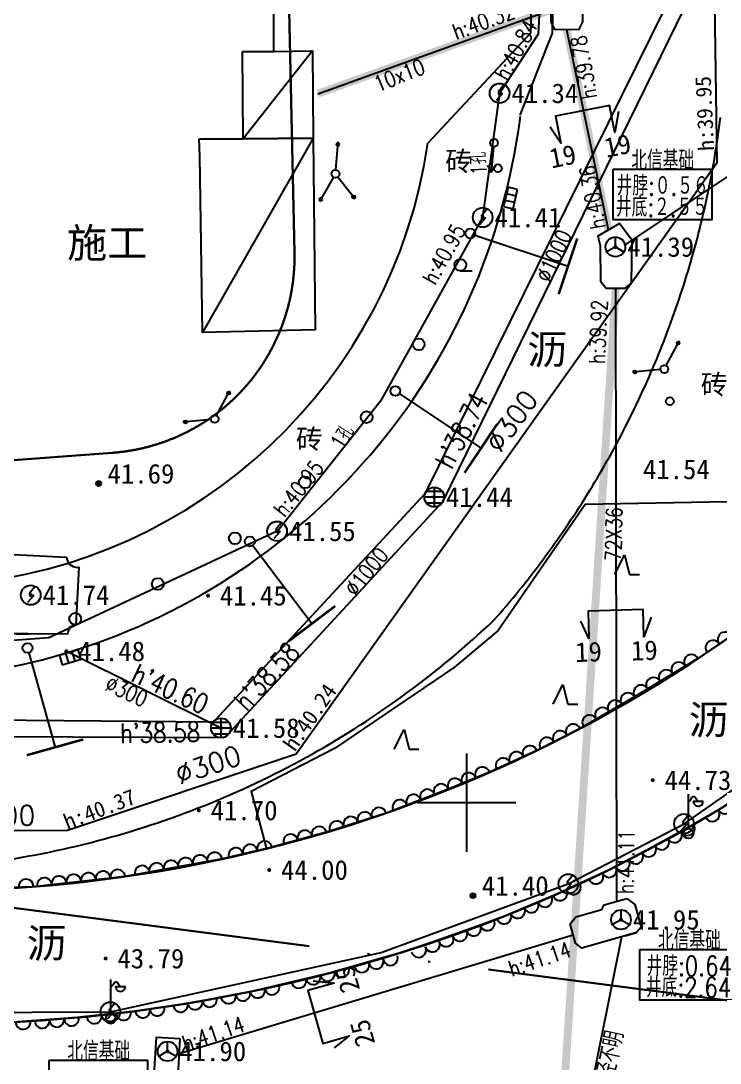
# Model space of a CAD drawing. Extents: x 501830 to 502977, y 299930 to 300245.
# Drawn here: x 502577.3 to 502612.9, y 300086.7 to 300139.8 of the extents above; entities that cross this region are included whole.
import ezdxf
from ezdxf.enums import TextEntityAlignment as Align
from ezdxf.lldxf.tags import DXFTag

# ---------------------------------------------------------------- set-up
doc = ezdxf.new("R2010")
doc.units = 0
doc.linetypes.add('2312', pattern=[0.3, 0.2, -0.1])
doc.linetypes.add('ACAD_ISO05W100', pattern=[33, 24, -3, 0, -3, 0, -3])
for name, color, linetype in [('BJ02', 7, 'Continuous'), ('BJ03', 7, 'Continuous'), ('BJ04', 7, 'Continuous'), ('BJ05', 7, 'Continuous'), ('BJ08', 7, 'Continuous'), ('BJ09', 7, 'Continuous'), ('TK', 7, 'Continuous'), ('新建北信', 13, 'Continuous'), ('燃气注记', 6, 'Continuous'), ('燃气管线', 6, 'Continuous'), ('燃气高程表', 6, 'Continuous'), ('电信井', 3, 'Continuous'), ('电信断面图及编号', 3, 'Continuous'), ('电信注记', 3, 'Continuous'), ('电信管线', 3, 'Continuous'), ('电信高程表', 3, 'Continuous'), ('电力井', 1, 'Continuous'), ('电力注记', 1, 'Continuous'), ('电力管线', 1, 'Continuous'), ('电力高程表', 1, 'Continuous'), ('雨水井', 34, 'Continuous'), ('雨水注记', 34, 'Continuous'), ('雨水管线', 34, 'Continuous'), ('雨水高程表', 34, 'Continuous'), ('雨蓖子', 34, 'Continuous')]:
    doc.layers.add(name, color=color, linetype=linetype)
doc.layers.add('道路红线', color=11, linetype='Continuous', lineweight=30)
doc.styles.add('HZ', font='simplex.shx', dxfattribs={"bigfont": 'hztxt'})
doc.styles.get("Standard").update_dxf_attribs({"font": 'SIMFANG.TTF'})
doc.styles.add('粗等线', font='SIMHEI.TTF')
doc.linetypes.add('248', pattern='A,0.3,-0.05,0.05,[130,bjxx.shx,S=0.05,R=0,X=0,Y=0],0.05,-0.05', length=0.5)
doc.linetypes.add('85003', pattern='A,1e-05,[136,bjxx.shx,S=0.075,R=0,X=-1e-05,Y=0],0.15', length=0.15001)
tags = doc.linetypes.add('DL', pattern='A,15,-4.925,[130,ltypeshp.shx,S=0.5,R=330,X=-0.15,Y=0.433],0,[130,ltypeshp.shx,S=0.4,R=90,X=0,Y=0],-0.15,[130,ltypeshp.shx,S=0.5,R=150,X=0,Y=-0.433],-4.925,15', length=40).pattern_tags.tags
tags[32:33] = [DXFTag(74, 4), DXFTag(75, 0), DXFTag(340, '0'), DXFTag(46, 1.0), DXFTag(50, 0.0), DXFTag(44, 0.0), DXFTag(45, 0.0)]
tags[30:31] = [DXFTag(74, 4), DXFTag(75, 0), DXFTag(340, '0'), DXFTag(46, 1.0), DXFTag(50, 0.0), DXFTag(44, 0.0), DXFTag(45, 0.0)]
tags[4:5] = [DXFTag(74, 4), DXFTag(75, 0), DXFTag(340, '0'), DXFTag(46, 1.0), DXFTag(50, 0.0), DXFTag(44, 0.0), DXFTag(45, 0.0)]
tags = doc.linetypes.add('DX', pattern='A,15,-5,[130,ltypeshp.shx,S=1,R=330,X=0,Y=0],-5,15', length=40).pattern_tags.tags
tags[16:17] = [DXFTag(74, 4), DXFTag(75, 0), DXFTag(340, '0'), DXFTag(46, 1.0), DXFTag(50, 0.0), DXFTag(44, 0.0), DXFTag(45, 0.0)]
tags[14:15] = [DXFTag(74, 4), DXFTag(75, 0), DXFTag(340, '0'), DXFTag(46, 1.0), DXFTag(50, 0.0), DXFTag(44, 0.0), DXFTag(45, 0.0)]
tags[4:5] = [DXFTag(74, 4), DXFTag(75, 0), DXFTag(340, '0'), DXFTag(46, 1.0), DXFTag(50, 0.0), DXFTag(44, 0.0), DXFTag(45, 0.0)]
doc.linetypes.add('TRQZ', pattern='A,15,[130,ltypeshp.shx,S=0.6,R=0,X=0,Y=0],-2.5,[133,ltypeshp.shx,S=0.05,R=0,X=0,Y=0],-2.5,[130,ltypeshp.shx,S=0.6,R=0,X=0,Y=0],15', length=35)

# ---------------------------------------------------------------- blocks, each defined once
blk = doc.blocks.new('831')
for radius in [0.25, 0.15, 0.05]:
    blk.add_circle((0, 0), radius)
blk = doc.blocks.new('MHST')
at = {"layer": 'BJ09'}
blk.add_line((-0.01, -0.59), (1.19, -0.59), dxfattribs=at)
blk.add_circle((0, 0), 0.6, dxfattribs=at)
blk = doc.blocks.new('mhs500')
at = {"layer": 'BJ09'}
blk.add_circle((0, 0), 0.3, dxfattribs=at)
blk = doc.blocks.new('GC200')
at = {"linetype": 'Continuous', "const_width": 0.2, "flags": 128}
blk.add_lwpolyline([(-0.1, 0, 1), (0.1, 0, 1)], format="xyb", close=True, dxfattribs=at)
blk = doc.blocks.new('通信井')
for q in [(-0.433, -0.25), (0, 0.5), (0.433, -0.25)]:
    blk.add_line((0, 0), q)
at = {"lineweight": -3}
blk.add_circle((0, 0), 0.5, dxfattribs=at)
blk = doc.blocks.new('雨水井')
at = {"lineweight": -3}
for p, q in [((0.5, 0), (-0.5, 0)), ((-0.4, 0.3), (0.4, 0.3)), ((0, 0.495), (0, -0.495)), ((-0.4, -0.3), (0.4, -0.3))]:
    blk.add_line(p, q, dxfattribs=at)
blk.add_circle((0, 0), 0.5, dxfattribs=at)
blk = doc.blocks.new('电力井')
at = {"lineweight": -3}
for p, q in [((0.192, 0.395), (-0.079, 0.068)), ((-0.079, 0.068), (0.152, -0.017)), ((0.152, -0.017), (-0.164, -0.373))]:
    blk.add_line(p, q, dxfattribs=at)
blk.add_circle((0, 0), 0.5, dxfattribs=at)
blk = doc.blocks.new('B552')
for p, q in [((0.984668, 0.518566), (-1.015332, 0.518566)), ((-1.015332, 0.518566), (-1.015332, -0.481434)), ((0.984668, -0.481434), (0.984668, 0.518566)), ((-1.015332, -0.481434), (0.984668, -0.481434))]:
    blk.add_line(p, q)
at = {"linetype": 'Continuous'}
for p, q in [((-0.348666, -0.481434), (-0.348666, 0.518566)), ((0.318001, -0.481434), (0.318001, 0.518566))]:
    blk.add_line(p, q, dxfattribs=at)
blk = doc.blocks.new('9373')
for p, q in [((-1.5, 0), (-0.5, 2)), ((-0.5, 2), (0, 0)), ((0, 0), (1, 0))]:
    blk.add_line(p, q)
blk = doc.blocks.new('35211')
for p, q in [((0, 0.5), (0, 4)), ((0, 3.29), (0.19, 3.39)), ((0.19, 3.39), (0.39, 3.69)), ((0.39, 3.69), (0.49, 3.79)), ((0.49, 3.79), (0.69, 3.69)), ((0.49, 3.29), (1.49, 3.29)), ((0.69, 3.69), (0.89, 3.39)), ((0.89, 3.39), (0.99, 3.29))]:
    blk.add_line(p, q)
blk.add_circle((0, 0), 0.5)
blk.add_arc((0.99, 3.29), 0.5, 179, 0)
blk = doc.blocks.new('acfgw')
at = {"color": 4}
for p, q in [((0, -5), (0, 5)), ((-5, 0), (5, 0))]:
    blk.add_line(p, q, dxfattribs=at)

msp = doc.modelspace()

# ---------------------------------------------------------------- linework, layer by layer
at = {"layer": 'BJ02', "linetype": 'Continuous', "flags": 128}
for points in [[(502592.032, 300168.035), (502600.729, 300167.555), (502601.14, 300150.787), (502603.44, 300146.405), (502603.248, 300139.141), (502598.031, 300133.548)], [(502590.136, 300146.271), (502590.17, 300138.201)], [(502592.159, 300138.236), (502588.627, 300133.764)], [(502592.194, 300133.799), (502586.569, 300123.913)]]:
    msp.add_lwpolyline(points, dxfattribs=at)
at = {"layer": 'BJ02', "linetype": 'Continuous'}
for points in [[(502588.592, 300138.201), (502590.17, 300138.201), (502592.159, 300138.236), (502592.194, 300133.799), (502588.627, 300133.764), (502588.592, 300138.201)], [(502586.397, 300133.764), (502588.627, 300133.764), (502592.194, 300133.799), (502592.297, 300124.052), (502586.569, 300123.913), (502586.432, 300132.891), (502586.397, 300133.764)]]:
    msp.add_lwpolyline(points, close=True, dxfattribs=at)
at = {"layer": 'BJ02', "linetype": '248', "ltscale": 5, "flags": 128}
msp.add_lwpolyline([(502613.253, 300115.302), (502606.026, 300115.166), (502601.605, 300108.744), (502599.38, 300106.892), (502593.276, 300102.756), (502589.035, 300100.566), (502589.816, 300097.647)], dxfattribs=at)
at = {"layer": 'BJ02', "linetype": 'Continuous'}
msp.add_arc((502571.952, 300137.371, 41.663), 26.357, 274.9021, 351.6607, dxfattribs=at)
at = {"layer": 'BJ04', "linetype": 'Continuous', "elevation": 41.897, "flags": 128}
msp.add_lwpolyline([(502603.112, 300150.621), (502604.481, 300146.381), (502604.345, 300139.142), (502602.712, 300134.96)], dxfattribs=at)
at = {"layer": 'BJ04', "linetype": 'Continuous', "flags": 128}
for points in [[(502563.12, 300106.98, 0.06277), (502571.296, 300106.234, 0.06277), (502579.401, 300107.541, 0.145385), (502595.102, 300117.691, 0.145385), (502602.715, 300134.766)], [(502559.195, 300097.647, 0.060635), (502570.391, 300096.533, 0.060635), (502581.527, 300098.136, 0.061767), (502592.137, 300102.467, 0.061767), (502601.367, 300109.258)]]:
    msp.add_lwpolyline(points, format="xyb", dxfattribs=at)
for points in [[(502601.367, 300109.258), (502601.532, 300109.446), (502601.696, 300109.635), (502601.859, 300109.825), (502602.021, 300110.015), (502602.182, 300110.206), (502602.342, 300110.398), (502602.501, 300110.591), (502602.659, 300110.785), (502602.816, 300110.98), (502602.971, 300111.175), (502603.126, 300111.371), (502603.28, 300111.568), (502603.433, 300111.766), (502603.585, 300111.965), (502603.736, 300112.164), (502603.885, 300112.364), (502604.034, 300112.565), (502604.181, 300112.767), (502604.328, 300112.97), (502604.473, 300113.173), (502604.618, 300113.377), (502604.761, 300113.582), (502604.903, 300113.788), (502605.044, 300113.994), (502605.185, 300114.201), (502605.323, 300114.409), (502605.461, 300114.617), (502605.598, 300114.827), (502605.734, 300115.037), (502605.868, 300115.247), (502606.002, 300115.459), (502606.134, 300115.671), (502606.265, 300115.884), (502606.395, 300116.097), (502606.524, 300116.311), (502606.652, 300116.526), (502606.779, 300116.742), (502606.905, 300116.958), (502607.029, 300117.175), (502607.152, 300117.392), (502607.274, 300117.61), (502607.395, 300117.829), (502607.515, 300118.048), (502607.634, 300118.269), (502607.752, 300118.489), (502607.868, 300118.71), (502607.983, 300118.932), (502608.097, 300119.155), (502608.21, 300119.378), (502608.322, 300119.601), (502608.432, 300119.826), (502608.542, 300120.051), (502608.65, 300120.276), (502608.757, 300120.502), (502608.863, 300120.728), (502608.967, 300120.955), (502609.071, 300121.183), (502609.173, 300121.411), (502609.274, 300121.64), (502609.374, 300121.869), (502609.472, 300122.099), (502609.569, 300122.329), (502609.666, 300122.56), (502609.761, 300122.791), (502609.854, 300123.023), (502609.947, 300123.255), (502610.038, 300123.488), (502610.128, 300123.721), (502610.217, 300123.955), (502610.305, 300124.189), (502610.391, 300124.424), (502610.476, 300124.659), (502610.56, 300124.894), (502610.643, 300125.13), (502610.724, 300125.366), (502610.804, 300125.603), (502610.883, 300125.84), (502610.961, 300126.078), (502611.037, 300126.316), (502611.113, 300126.555), (502611.187, 300126.793), (502611.259, 300127.033), (502611.331, 300127.272), (502611.401, 300127.512), (502611.47, 300127.752), (502611.537, 300127.993), (502611.604, 300128.234), (502611.669, 300128.475), (502611.733, 300128.717), (502611.795, 300128.959), (502611.856, 300129.202), (502611.916, 300129.444), (502611.975, 300129.687), (502612.033, 300129.931), (502612.089, 300130.174), (502612.144, 300130.418), (502612.197, 300130.662), (502612.25, 300130.907), (502612.301, 300131.152), (502612.35, 300131.397), (502612.399, 300131.642), (502612.446, 300131.887), (502612.492, 300132.133), (502612.536, 300132.379), (502612.58, 300132.625), (502612.622, 300132.872), (502612.662, 300133.118), (502612.702, 300133.365), (502612.74, 300133.612), (502612.777, 300133.86), (502612.812, 300134.107), (502612.846, 300134.355), (502612.879, 300134.603), (502612.911, 300134.851)], [(502613.466, 300108.49), (502611.764, 300107.323)], [(502611.764, 300107.323), (502608.536, 300105.376)], [(502608.536, 300105.376), (502605.767, 300103.759)], [(502605.767, 300103.759), (502603.569, 300102.647)], [(502603.569, 300102.647), (502601.158, 300101.549)], [(502601.158, 300101.549), (502599.061, 300100.682)], [(502599.061, 300100.682), (502595.901, 300099.466)], [(502612.16, 300099.238), (502614.267, 300100.531)], [(502595.901, 300099.466), (502592.868, 300098.485)], [(502608.263, 300097.094), (502612.16, 300099.238)], [(502592.868, 300098.485), (502590.096, 300097.723)], [(502590.096, 300097.723), (502587.559, 300097.135)], [(502587.559, 300097.135), (502582.631, 300096.231)], [(502606.227, 300096.092), (502608.263, 300097.094)], [(502582.631, 300096.231), (502577.968, 300095.715)], [(502604.394, 300095.255), (502606.227, 300096.092)], [(502577.968, 300095.715), (502572.18, 300095.539)], [(502601.544, 300094.08), (502604.394, 300095.255)], [(502597.158, 300092.518), (502601.544, 300094.08)], [(502594.299, 300091.662), (502597.158, 300092.518)], [(502591.093, 300090.864), (502594.299, 300091.662)], [(502589.731, 300090.53), (502591.093, 300090.864)], [(502587.512, 300090.099), (502589.731, 300090.53)], [(502583.146, 300089.389), (502585.074, 300089.675)], [(502585.074, 300089.675), (502587.512, 300090.099)], [(502578.033, 300088.888), (502580.686, 300089.107)], [(502580.686, 300089.107), (502583.146, 300089.389)], [(502574.065, 300088.727), (502578.033, 300088.888)]]:
    msp.add_lwpolyline(points, dxfattribs=at)
at = {"layer": 'BJ04', "linetype": 'Continuous'}
msp.add_lwpolyline([(502602.715, 300134.766, 0.01397), (502602.734, 300134.908, 0.118784)], format="xyb", dxfattribs=at)
at = {"layer": 'BJ04', "linetype": '85003', "ltscale": 5, "elevation": 42.037, "flags": 128}
msp.add_lwpolyline([(502528.769, 300100.703), (502533.246, 300100.136), (502537.723, 300099.569), (502542.956, 300098.877), (502548.189, 300098.184), (502553.854, 300097.435), (502559.518, 300096.685), (502563.48, 300096.084), (502567.151, 300095.7), (502570.611, 300095.526), (502575.13, 300095.564), (502578.543, 300095.762), (502583.001, 300096.303), (502587.975, 300097.211), (502589.816, 300097.647), (502592.553, 300098.392), (502596.068, 300099.524), (502600.297, 300101.161), (502603.303, 300102.518), (502606.166, 300103.972), (502608.78, 300105.521), (502611.394, 300107.07), (502613.39, 300108.436), (502615.722, 300110.114), (502617.456, 300111.455), (502620.551, 300114.16), (502623.025, 300116.655), (502625.488, 300119.503), (502627.452, 300122.101), (502628.597, 300123.784), (502630.083, 300126.196), (502631.064, 300127.965), (502632.093, 300130.009)], dxfattribs=at)
at = {"layer": 'BJ04', "linetype": 'Continuous', "ltscale": 5, "flags": 128}
for points in [[(502600.422, 300128.868), (502605.165, 300127.287)], [(502596.582, 300120.796), (502600.74, 300118.019)], [(502589.123, 300113.082), (502592.141, 300109.096)], [(502577.732, 300107.617), (502579.079, 300102.802)]]:
    msp.add_lwpolyline(points, dxfattribs=at)
at = {"layer": 'BJ04', "linetype": '85003', "ltscale": 5, "flags": 128}
msp.add_lwpolyline([(502640.036, 300128.628), (502639.269, 300127.035), (502638.137, 300124.891), (502636.941, 300122.838), (502635.111, 300120.035), (502632.91, 300117.078), (502630.209, 300113.93), (502628.137, 300111.799), (502625.608, 300109.416), (502623.003, 300107.045), (502619.153, 300103.924), (502616.191, 300101.797), (502612.845, 300099.648), (502610.201, 300098.122), (502607.242, 300096.582), (502604.615, 300095.353), (502602.017, 300094.258), (502599.293, 300093.235), (502596.624, 300092.35), (502593.068, 300091.329), (502589.117, 300090.4), (502585.906, 300089.798), (502583.146, 300089.389), (502580.184, 300089.058), (502576.728, 300088.813), (502572.804, 300088.717), (502567.873, 300088.869), (502563.753, 300089.231), (502559.209, 300089.759), (502553.492, 300090.422), (502548.201, 300091.035), (502541.771, 300091.781), (502538.237, 300092.191), (502534.696, 300092.601), (502530.246, 300093.117), (502526.562, 300093.544), (502523.402, 300093.911), (502520.361, 300094.263), (502517.644, 300094.579), (502517.644, 300094.579)], dxfattribs=at)
at = {"layer": 'BJ04', "linetype": 'Continuous', "const_width": 0.125, "flags": 128}
for points in [[(502605.623, 300128.694), (502604.678, 300125.86)], [(502601.552, 300119.255), (502599.893, 300116.772)], [(502593.313, 300109.997), (502590.932, 300108.195)], [(502580.5, 300103.211), (502577.624, 300102.407)]]:
    msp.add_lwpolyline(points, dxfattribs=at)
at = {"layer": 'BJ04', "linetype": 'Continuous'}
for centre in [(502600.185, 300128.947), (502596.374, 300120.935), (502588.972, 300113.281), (502577.665, 300107.858)]:
    msp.add_circle(centre, 0.25, dxfattribs=at)
for centre, radius, start, end in [((502574.696, 300162.713, 44.394), 73.706, 290.09022, 314.40784), ((502572.457, 300166.815, 42.037), 71.314, 259.54678, 306.76492), ((502612.524, 300107.874), 0.376, 30.7544, 218.1448), ((502613.143, 300108.298), 0.376, 30.7544, 218.1448), ((502610.789, 300106.763), 0.376, 27.4006, 214.791), ((502611.431, 300107.151), 0.376, 27.4006, 214.791), ((502610.146, 300106.376), 0.376, 27.4006, 214.791), ((502609.504, 300105.988), 0.376, 27.4006, 214.791), ((502608.2, 300105.208), 0.376, 26.586, 213.9764), ((502608.862, 300105.601), 0.376, 27.4006, 214.791), ((502607.553, 300104.83), 0.376, 26.586, 213.9764), ((502606.905, 300104.452), 0.376, 26.586, 213.9764), ((502605.422, 300103.612), 0.376, 23.1609, 210.5513), ((502606.257, 300104.074), 0.376, 26.586, 213.9764), ((502604.753, 300103.273), 0.376, 23.1609, 210.5513), ((502603.218, 300102.513), 0.376, 20.7695, 208.1599), ((502604.083, 300102.934), 0.376, 23.1609, 210.5513), ((502602.535, 300102.203), 0.376, 20.7695, 208.1599), ((502601.853, 300101.892), 0.376, 20.7695, 208.1599), ((502600.109, 300101.142), 0.376, 18.7713, 206.1617), ((502600.802, 300101.428), 0.376, 18.7713, 206.1617), ((502598.702, 300100.57), 0.376, 17.3624, 204.7528), ((502599.416, 300100.855), 0.376, 18.7713, 206.1617), ((502597.303, 300100.031), 0.376, 17.3624, 204.7528), ((502598.003, 300100.301), 0.376, 17.3624, 204.7528), ((502595.537, 300099.373), 0.376, 14.2166, 201.607), ((502596.603, 300099.762), 0.376, 17.3624, 204.7528), ((502613.132, 300099.806), 0.376, 207.8156, 35.2061), ((502594.109, 300098.912), 0.376, 14.2166, 201.607), ((502594.823, 300099.143), 0.376, 14.2166, 201.607), ((502612.492, 300099.414), 0.376, 207.8156, 35.2061), ((502592.5, 300098.409), 0.376, 11.6777, 199.0681), ((502593.396, 300098.681), 0.376, 14.2166, 201.607), ((502611.232, 300098.7), 0.376, 205.1258, 32.5162), ((502591.053, 300098.011), 0.376, 11.6777, 199.0681), ((502591.776, 300098.21), 0.376, 11.6777, 199.0681), ((502609.918, 300097.977), 0.376, 205.1258, 32.5162), ((502610.575, 300098.339), 0.376, 205.1258, 32.5162), ((502588.264, 300097.323), 0.376, 9.3603, 196.7507), ((502588.994, 300097.493), 0.376, 9.3603, 196.7507), ((502589.725, 300097.662), 0.376, 9.3603, 196.7507), ((502609.261, 300097.616), 0.376, 205.1258, 32.5162), ((502584.973, 300096.685), 0.376, 6.6937, 194.0842), ((502585.711, 300096.821), 0.376, 6.6937, 194.0842), ((502586.448, 300096.956), 0.376, 6.6937, 194.0842), ((502587.186, 300097.091), 0.376, 6.6937, 194.0842), ((502607.92, 300096.899), 0.376, 202.5148, 29.9052), ((502608.603, 300097.254), 0.376, 205.1258, 32.5162), ((502581.51, 300096.132), 0.376, 2.6218, 190.0122), ((502582.256, 300096.214), 0.376, 2.6218, 190.0122), ((502583.498, 300096.415), 0.376, 6.6937, 194.0842), ((502584.235, 300096.55), 0.376, 6.6937, 194.0842), ((502607.247, 300096.567), 0.376, 202.5148, 29.9052), ((502577.592, 300095.728), 0.376, 358.0475, 185.4379), ((502578.529, 300095.802), 0.376, 2.6218, 190.0122), ((502579.274, 300095.884), 0.376, 2.6218, 190.0122), ((502580.019, 300095.967), 0.376, 2.6218, 190.0122), ((502580.765, 300096.049), 0.376, 2.6218, 190.0122), ((502606.574, 300096.236), 0.376, 202.5148, 29.9052), ((502604.745, 300095.389), 0.376, 200.8493, 28.2397), ((502605.427, 300095.7), 0.376, 200.8493, 28.2397), ((502603.287, 300094.772), 0.376, 198.7074, 26.0978), ((502603.98, 300095.058), 0.376, 198.7074, 26.0978), ((502602.593, 300094.486), 0.376, 198.7074, 26.0978), ((502601.052, 300093.862), 0.376, 197.6378, 25.0282), ((502601.9, 300094.201), 0.376, 198.7074, 26.0978), ((502572.804, 300168.632, 43.265), 79.915, 263.17225, 289.90642), ((502599.655, 300093.316), 0.376, 197.6378, 25.0282), ((502600.354, 300093.589), 0.376, 197.6378, 25.0282), ((502598.258, 300092.771), 0.376, 197.6378, 25.0282), ((502598.957, 300093.044), 0.376, 197.6378, 25.0282), ((502597.559, 300092.498), 0.376, 197.6378, 25.0282), ((502594.668, 300091.729), 0.376, 190.2763, 17.6667), ((502595.396, 300091.91), 0.376, 190.2763, 17.6667), ((502596.124, 300092.091), 0.376, 190.2763, 17.6667), ((502592.19, 300091.112), 0.376, 190.2763, 17.6667), ((502592.918, 300091.294), 0.376, 190.2763, 17.6667), ((502593.646, 300091.475), 0.376, 190.2763, 17.6667), ((502590.101, 300090.596), 0.376, 190.0894, 17.4799), ((502591.463, 300090.931), 0.376, 190.2763, 17.6667), ((502587.884, 300090.147), 0.376, 187.2999, 14.6903), ((502588.621, 300090.29), 0.376, 187.2999, 14.6903), ((502589.357, 300090.433), 0.376, 187.2999, 14.6903), ((502585.448, 300089.715), 0.376, 186.1743, 13.5647), ((502586.187, 300089.844), 0.376, 186.1743, 13.5647), ((502586.926, 300089.973), 0.376, 186.1743, 13.5647), ((502581.062, 300089.125), 0.376, 182.8528, 10.2433), ((502581.807, 300089.211), 0.376, 182.8528, 10.2433), ((502582.552, 300089.296), 0.376, 182.8528, 10.2433), ((502583.52, 300089.42), 0.376, 184.7407, 12.1312), ((502584.262, 300089.53), 0.376, 184.7407, 12.1312), ((502577.439, 300088.84), 0.376, 178.6327, 6.0232), ((502578.409, 300088.895), 0.376, 181.0108, 8.4013), ((502579.156, 300088.956), 0.376, 181.0108, 8.4013), ((502579.904, 300089.018), 0.376, 181.0108, 8.4013)]:
    msp.add_arc(centre, radius, start, end, dxfattribs=at)
at = {"layer": 'BJ05', "linetype": 'Continuous', "flags": 128}
for points in [[(502593.342, 300132.182), (502593.456, 300133.603)], [(502593.227, 300131.809), (502592.522, 300130.571)], [(502593.45, 300131.826), (502594.331, 300130.706)], [(502587.281, 300119.687), (502587.956, 300120.942)], [(502586.987, 300119.491), (502585.569, 300119.353)]]:
    msp.add_lwpolyline(points, dxfattribs=at)
for points, elevation in [([(502601.369, 300133.357), (502601.247, 300132.063)], 41.393), ([(502601.479, 300132.389), (502601.247, 300132.063), (502601.081, 300132.427)], 41.393), ([(502610.146, 300122.225), (502610.821, 300123.48)], 41.657), ([(502609.852, 300122.029), (502608.434, 300121.891)], 41.657)]:
    msp.add_lwpolyline(points, dxfattribs=dict(at, elevation=elevation))
at = {"layer": 'BJ05', "linetype": 'Continuous'}
for centre, radius in [((502601.388, 300133.556, 41.393), 0.2), ((502593.446, 300133.478), 0.0748), ((502593.326, 300131.983), 0.2), ((502593.326, 300131.983), 0.2), ((502593.326, 300131.983), 0.2), ((502601.583, 300132.269, 41.415), 0.2), ((502592.584, 300130.68), 0.0748), ((502594.253, 300130.806), 0.0748), ((502610.761, 300123.37, 41.657), 0.0748), ((502608.558, 300121.903, 41.657), 0.075), ((502610.051, 300122.049, 41.657), 0.2), ((502610.051, 300122.049, 41.657), 0.2), ((502587.897, 300120.832), 0.0748), ((502610.335, 300120.416, 41.665), 0.2), ((502585.693, 300119.365), 0.075), ((502587.186, 300119.511), 0.2), ((502587.186, 300119.511), 0.2)]:
    msp.add_circle(centre, radius, dxfattribs=at)
at = {"layer": '新建北信', "color": 40}
msp.add_line((502619.087, 300135.73), (502607.99, 300128.338), dxfattribs=at)
at = {"layer": '新建北信', "color": 40, "linetype": '2312', "ltscale": 8, "const_width": 0.4}
for points in [[(502592.43, 300136.06), (502605.099, 300140.615)], [(502607.216, 300129.128), (502605.092, 300139.315)], [(502604.382, 300076.412), (502607.582, 300126.172)]]:
    msp.add_lwpolyline(points, dxfattribs=at)
at = {"layer": '燃气管线', "linetype": 'TRQZ', "ltscale": 0.4}
for points in [[(502611.741, 300200), (502612.729, 300132.52)], [(502612.729, 300132.52), (502591.33, 300102.46)], [(502591.33, 300102.46), (502579.7, 300098.58)], [(502579.7, 300098.58), (502573.9, 300098.539)]]:
    msp.add_lwpolyline(points, dxfattribs=at)
at = {"layer": '电信井', "linetype": 'Continuous', "flags": 128}
for points, elevation in [([(502605.708, 300142.04), (502605.905, 300141.51), (502605.894, 300139.71), (502605.692, 300139.311), (502604.492, 300139.318), (502604.294, 300139.719), (502604.305, 300141.519), (502604.508, 300142.047), (502605.708, 300142.04)], 41.241), ([(502585.417, 300087.996), (502585.291, 300085.8), (502584.093, 300085.869), (502584.219, 300088.065), (502585.417, 300087.996)], 84.75)]:
    msp.add_lwpolyline(points, dxfattribs=dict(at, elevation=elevation))
msp.add_lwpolyline([(502606.788, 300128.333), (502606.812, 300126.515), (502607.1, 300126.169), (502608.063, 300126.174), (502608.382, 300126.414), (502608.416, 300128.586), (502607.766, 300129.452), (502606.666, 300128.804), (502606.788, 300128.333)], dxfattribs=at)
at = {"layer": '电信断面图及编号', "elevation": 41.452}
msp.add_lwpolyline([(502607.73, 300135.146), (502607.535, 300134.087), (502607.268, 300135.456), (502604.522, 300134.915), (502604.789, 300133.551), (502604.247, 300134.363)], dxfattribs=at)
at = {"layer": '电信断面图及编号'}
for points in [[(502609.376, 300109.435), (502609.01, 300108.422), (502608.971, 300109.816), (502606.174, 300109.734), (502606.214, 300108.344), (502605.812, 300109.235)], [(502592.196, 300090.924), (502593.267, 300090.817), (502591.925, 300090.438), (502592.69, 300087.746), (502594.028, 300088.125), (502593.263, 300087.517)]]:
    msp.add_lwpolyline(points, dxfattribs=at)
at = {"layer": '电信注记', "linetype": 'Continuous', "elevation": -41.897}
msp.add_lwpolyline([(502607.449, 300132.222), (502612.462, 300132.222), (502612.462, 300129.651), (502607.449, 300129.651)], close=True, dxfattribs=at)
at = {"layer": '电信注记', "linetype": 'Continuous'}
for points in [[(502608.803, 300092.525), (502613.817, 300092.525), (502613.817, 300089.954), (502608.803, 300089.954)], [(502578.761, 300086.895), (502583.775, 300086.895), (502583.775, 300084.323), (502578.761, 300084.323)]]:
    msp.add_lwpolyline(points, close=True, dxfattribs=at)
at = {"layer": '电信管线', "linetype": 'Continuous', "ltscale": 0.5, "flags": 128}
msp.add_lwpolyline([(502592.43, 300136.06), (502605.099, 300140.615)], dxfattribs=at)
at = {"layer": '电信管线', "linetype": 'DX', "ltscale": 0.5, "flags": 128}
for points in [[(502607.216, 300129.128), (502605.092, 300139.315)], [(502607.637, 300094.969), (502607.582, 300126.172)]]:
    msp.add_lwpolyline(points, dxfattribs=at)
at = {"layer": '电信管线', "linetype": 'Continuous', "ltscale": 0.5, "elevation": 41.986, "flags": 128}
for points in [[(502608.151, 300095.115), (502608.549, 300094.812), (502608.876, 300093.657), (502608.641, 300093.383), (502605.851, 300092.592), (502605.542, 300092.846), (502605.265, 300093.824), (502605.549, 300094.19), (502605.549, 300094.19), (502606.879, 300094.567), (502606.996, 300094.788), (502608.151, 300095.115), (502608.151, 300095.115)], [(502608.064, 300093.219), (502608.641, 300093.383), (502605.851, 300092.592)]]:
    msp.add_lwpolyline(points, dxfattribs=at)
at = {"layer": '电信管线', "linetype": 'DX', "ltscale": 0.5, "flags": 128}
for points, elevation in [([(502585.373, 300087.233), (502605.421, 300093.272)], 84.75), ([(502607.877, 300093.166), (502604.503, 300076.406)], 41.986)]:
    msp.add_lwpolyline(points, dxfattribs=dict(at, elevation=elevation))
at = {"layer": '电力管线', "linetype": 'DL', "ltscale": 0.5, "flags": 128}
msp.add_lwpolyline([(502601.993, 300166.193), (502602.301, 300149.867), (502603.988, 300145.953), (502603.635, 300139.08), (502601.674, 300136.081), (502600.813, 300129.764), (502595.612, 300120.413), (502590.396, 300113.826)], dxfattribs=at)
for points, elevation in [([(502517.216, 300095.31), (502549.231, 300091.114), (502565.89, 300089.292), (502581.885, 300089.354), (502595.649, 300092.377), (502605.164, 300095.86), (502611.054, 300098.923), (502622.559, 300106.936), (502633.237, 300118.38)], 42.016), ([(502590.36, 300113.801), (502578.757, 300108.38), (502566.6, 300107.483)], 41.564)]:
    msp.add_lwpolyline(points, dxfattribs=dict(at, elevation=elevation))
at = {"layer": '电力管线', "linetype": 'Continuous', "ltscale": 0.5, "elevation": 41.75, "flags": 128}
for points in [[(502576.619, 300112.633), (502579.627, 300112.483), (502579.713, 300112.261), (502579.816, 300112.106), (502579.994, 300112.013), (502580.184, 300111.961), (502580.279, 300111.97), (502580.121, 300109.046), (502579.894, 300108.951), (502579.808, 300108.908), (502579.782, 300108.82), (502579.732, 300108.725), (502579.709, 300108.626), (502579.685, 300108.559), (502575.745, 300108.596)], [(502577.76, 300108.554), (502575.745, 300108.596)]]:
    msp.add_lwpolyline(points, dxfattribs=at)
at = {"layer": '道路红线', "color": 40}
for p, q in [((502591.242, 300127.988), (502589.636, 300200)), ((502539.199, 300114.658), (502581.972, 300117.791))]:
    msp.add_line(p, q, dxfattribs=at)
at = {"layer": '道路红线', "color": 40, "linetype": 'ACAD_ISO05W100'}
msp.add_line((502436.487, 300112.842), (502635.32, 300087.078), dxfattribs=at)
at = {"layer": '道路红线', "color": 40}
msp.add_lwpolyline([(502581.972, 300117.791), (502582.012, 300117.794), (502582.052, 300117.797), (502582.092, 300117.8), (502582.131, 300117.804), (502582.171, 300117.808), (502582.211, 300117.811), (502582.251, 300117.815), (502582.291, 300117.819), (502582.331, 300117.824), (502582.37, 300117.828), (502582.41, 300117.833), (502582.45, 300117.837), (502582.489, 300117.842), (502582.529, 300117.847), (502582.569, 300117.852), (502582.608, 300117.858), (502582.648, 300117.863), (502582.688, 300117.869), (502582.727, 300117.875), (502582.767, 300117.881), (502582.806, 300117.887), (502582.846, 300117.893), (502582.885, 300117.9), (502582.925, 300117.906), (502582.964, 300117.913), (502583.003, 300117.92), (502583.043, 300117.927), (502583.082, 300117.935), (502583.121, 300117.942), (502583.161, 300117.95), (502583.2, 300117.957), (502583.239, 300117.965), (502583.278, 300117.973), (502583.318, 300117.982), (502583.357, 300117.99), (502583.396, 300117.998), (502583.435, 300118.007), (502583.474, 300118.016), (502583.513, 300118.025), (502583.552, 300118.034), (502583.591, 300118.043), (502583.629, 300118.053), (502583.668, 300118.062), (502583.707, 300118.072), (502583.746, 300118.082), (502583.785, 300118.092), (502583.823, 300118.102), (502583.862, 300118.113), (502583.9, 300118.123), (502583.939, 300118.134), (502583.977, 300118.145), (502584.016, 300118.156), (502584.054, 300118.167), (502584.093, 300118.178), (502584.131, 300118.19), (502584.169, 300118.201), (502584.208, 300118.213), (502584.246, 300118.225), (502584.284, 300118.237), (502584.322, 300118.249), (502584.36, 300118.262), (502584.398, 300118.274), (502584.436, 300118.287), (502584.474, 300118.3), (502584.512, 300118.313), (502584.549, 300118.326), (502584.587, 300118.339), (502584.625, 300118.353), (502584.662, 300118.366), (502584.7, 300118.38), (502584.737, 300118.394), (502584.775, 300118.408), (502584.812, 300118.422), (502584.85, 300118.437), (502584.887, 300118.451), (502584.924, 300118.466), (502584.961, 300118.48), (502584.998, 300118.495), (502585.036, 300118.51), (502585.073, 300118.526), (502585.109, 300118.541), (502585.146, 300118.557), (502585.183, 300118.572), (502585.22, 300118.588), (502585.257, 300118.604), (502585.293, 300118.62), (502585.33, 300118.636), (502585.366, 300118.653), (502585.403, 300118.669), (502585.439, 300118.686), (502585.475, 300118.703), (502585.511, 300118.72), (502585.548, 300118.737), (502585.584, 300118.754), (502585.62, 300118.772), (502585.656, 300118.789), (502585.691, 300118.807), (502585.727, 300118.825), (502585.763, 300118.843), (502585.799, 300118.861), (502585.834, 300118.879), (502585.87, 300118.898), (502585.905, 300118.916), (502585.94, 300118.935), (502585.976, 300118.954), (502586.011, 300118.973), (502586.046, 300118.992), (502586.081, 300119.011), (502586.116, 300119.031), (502586.151, 300119.05), (502586.186, 300119.07), (502586.221, 300119.09), (502586.255, 300119.11), (502586.29, 300119.13), (502586.324, 300119.15), (502586.359, 300119.17), (502586.393, 300119.191), (502586.427, 300119.212), (502586.461, 300119.232), (502586.496, 300119.253), (502586.53, 300119.274), (502586.563, 300119.296), (502586.597, 300119.317), (502586.631, 300119.338), (502586.665, 300119.36), (502586.698, 300119.382), (502586.732, 300119.404), (502586.765, 300119.426), (502586.798, 300119.448), (502586.832, 300119.47), (502586.865, 300119.493), (502586.898, 300119.515), (502586.931, 300119.538), (502586.964, 300119.561), (502586.996, 300119.584), (502587.029, 300119.607), (502587.062, 300119.63), (502587.094, 300119.653), (502587.127, 300119.677), (502587.159, 300119.7), (502587.191, 300119.724), (502587.223, 300119.748), (502587.255, 300119.772), (502587.287, 300119.796), (502587.319, 300119.82), (502587.351, 300119.844), (502587.382, 300119.869), (502587.414, 300119.894), (502587.445, 300119.918), (502587.477, 300119.943), (502587.508, 300119.968), (502587.539, 300119.993), (502587.57, 300120.018), (502587.601, 300120.044), (502587.632, 300120.069), (502587.663, 300120.095), (502587.693, 300120.121), (502587.724, 300120.146), (502587.754, 300120.172), (502587.784, 300120.199), (502587.815, 300120.225), (502587.845, 300120.251), (502587.875, 300120.278), (502587.905, 300120.304), (502587.934, 300120.331), (502587.964, 300120.358), (502587.994, 300120.385), (502588.023, 300120.412), (502588.052, 300120.439), (502588.082, 300120.466), (502588.111, 300120.494), (502588.14, 300120.521), (502588.169, 300120.549), (502588.198, 300120.576), (502588.226, 300120.604), (502588.255, 300120.632), (502588.283, 300120.66), (502588.312, 300120.689), (502588.34, 300120.717), (502588.368, 300120.745), (502588.396, 300120.774), (502588.424, 300120.803), (502588.452, 300120.831), (502588.479, 300120.86), (502588.507, 300120.889), (502588.534, 300120.918), (502588.562, 300120.948), (502588.589, 300120.977), (502588.616, 300121.006), (502588.643, 300121.036), (502588.67, 300121.065), (502588.697, 300121.095), (502588.723, 300121.125), (502588.75, 300121.155), (502588.776, 300121.185), (502588.802, 300121.215), (502588.829, 300121.246), (502588.855, 300121.276), (502588.88, 300121.306), (502588.906, 300121.337), (502588.932, 300121.368), (502588.957, 300121.399), (502588.983, 300121.429), (502589.008, 300121.46), (502589.033, 300121.492), (502589.058, 300121.523), (502589.083, 300121.554), (502589.108, 300121.585), (502589.133, 300121.617), (502589.157, 300121.649), (502589.181, 300121.68), (502589.206, 300121.712), (502589.23, 300121.744), (502589.254, 300121.776), (502589.278, 300121.808), (502589.302, 300121.84), (502589.325, 300121.872), (502589.349, 300121.905), (502589.372, 300121.937), (502589.395, 300121.97), (502589.418, 300122.002), (502589.441, 300122.035), (502589.464, 300122.068), (502589.487, 300122.101), (502589.51, 300122.134), (502589.532, 300122.167), (502589.554, 300122.2), (502589.577, 300122.234), (502589.599, 300122.267), (502589.62, 300122.3), (502589.642, 300122.334), (502589.664, 300122.368), (502589.685, 300122.401), (502589.707, 300122.435), (502589.728, 300122.469), (502589.749, 300122.503), (502589.77, 300122.537), (502589.791, 300122.571), (502589.812, 300122.605), (502589.832, 300122.64), (502589.853, 300122.674), (502589.873, 300122.709), (502589.893, 300122.743), (502589.913, 300122.778), (502589.933, 300122.812), (502589.953, 300122.847), (502589.972, 300122.882), (502589.992, 300122.917), (502590.011, 300122.952), (502590.03, 300122.987), (502590.049, 300123.022), (502590.068, 300123.058), (502590.087, 300123.093), (502590.106, 300123.128), (502590.124, 300123.164), (502590.142, 300123.199), (502590.161, 300123.235), (502590.179, 300123.271), (502590.197, 300123.307), (502590.214, 300123.342), (502590.232, 300123.378), (502590.249, 300123.414), (502590.267, 300123.45), (502590.284, 300123.486), (502590.301, 300123.523), (502590.318, 300123.559), (502590.335, 300123.595), (502590.351, 300123.632), (502590.368, 300123.668), (502590.384, 300123.705), (502590.4, 300123.741), (502590.416, 300123.778), (502590.432, 300123.815), (502590.448, 300123.851), (502590.463, 300123.888), (502590.479, 300123.925), (502590.494, 300123.962), (502590.509, 300123.999), (502590.524, 300124.036), (502590.539, 300124.073), (502590.554, 300124.111), (502590.568, 300124.148), (502590.583, 300124.185), (502590.597, 300124.222), (502590.611, 300124.26), (502590.625, 300124.297), (502590.639, 300124.335), (502590.652, 300124.373), (502590.666, 300124.41), (502590.679, 300124.448), (502590.692, 300124.486), (502590.705, 300124.523), (502590.718, 300124.561), (502590.731, 300124.599), (502590.743, 300124.637), (502590.756, 300124.675), (502590.768, 300124.713), (502590.78, 300124.751), (502590.792, 300124.79), (502590.804, 300124.828), (502590.816, 300124.866), (502590.827, 300124.904), (502590.839, 300124.943), (502590.85, 300124.981), (502590.861, 300125.02), (502590.872, 300125.058), (502590.883, 300125.097), (502590.893, 300125.135), (502590.904, 300125.174), (502590.914, 300125.212), (502590.924, 300125.251), (502590.934, 300125.29), (502590.944, 300125.329), (502590.953, 300125.367), (502590.963, 300125.406), (502590.972, 300125.445), (502590.981, 300125.484), (502590.99, 300125.523), (502590.999, 300125.562), (502591.008, 300125.601), (502591.017, 300125.64), (502591.025, 300125.679), (502591.033, 300125.718), (502591.041, 300125.758), (502591.049, 300125.797), (502591.057, 300125.836), (502591.065, 300125.875), (502591.072, 300125.915), (502591.08, 300125.954), (502591.087, 300125.993), (502591.094, 300126.033), (502591.101, 300126.072), (502591.107, 300126.112), (502591.114, 300126.151), (502591.12, 300126.191), (502591.126, 300126.23), (502591.132, 300126.27), (502591.138, 300126.309), (502591.144, 300126.349), (502591.15, 300126.388), (502591.155, 300126.428), (502591.16, 300126.468), (502591.165, 300126.507), (502591.17, 300126.547), (502591.175, 300126.587), (502591.18, 300126.626), (502591.184, 300126.666), (502591.189, 300126.706), (502591.193, 300126.746), (502591.197, 300126.786), (502591.2, 300126.825), (502591.204, 300126.865), (502591.208, 300126.905), (502591.211, 300126.945), (502591.214, 300126.985), (502591.217, 300127.025), (502591.22, 300127.065), (502591.223, 300127.104), (502591.225, 300127.144), (502591.228, 300127.184), (502591.23, 300127.224), (502591.232, 300127.264), (502591.234, 300127.304), (502591.236, 300127.344), (502591.237, 300127.384), (502591.239, 300127.424), (502591.24, 300127.464), (502591.241, 300127.504), (502591.242, 300127.544), (502591.243, 300127.584), (502591.244, 300127.624), (502591.244, 300127.664), (502591.244, 300127.704), (502591.245, 300127.744), (502591.245, 300127.784), (502591.244, 300127.824), (502591.244, 300127.864), (502591.244, 300127.904), (502591.243, 300127.944), (502591.242, 300127.988)], dxfattribs=at)
at = {"layer": '雨水管线', "linetype": 'Continuous', "flags": 128}
for points, elevation in [([(502610.065, 300140.383), (502597.878, 300115.705)], 41.325), ([(502598.801, 300115.325), (502611.065, 300140.383)], 41.452), ([(502597.878, 300115.705), (502587.204, 300104.192)], 41.325), ([(502587.985, 300103.607), (502598.801, 300115.325)], 41.59), ([(502587.502, 300103.791), (502579.763, 300107.629)], 41.59), ([(502587.102, 300104.091), (502537.596, 300104.532)], 41.59)]:
    msp.add_lwpolyline(points, dxfattribs=dict(at, elevation=elevation))
msp.add_lwpolyline([(502537.571, 300103.534), (502587.65, 300103.313)], dxfattribs=at)

# ---------------------------------------------------------------- block references
at = {"layer": 'BJ03', "linetype": 'Continuous', "xscale": 0.5, "yscale": 0.5, "zscale": 0.5}
for p in [(502611.281, 300098.421), (502581.896, 300088.999)]:
    msp.add_blockref('35211', p, dxfattribs=at)
at = {"layer": 'BJ08', "linetype": 'Continuous', "xscale": 0.5, "yscale": 0.5, "zscale": 0.5}
for name, p in [('GC200', (502601.674, 300136.081, 41.348)), ('GC200', (502600.813, 300129.764, 41.424)), ('GC200', (502607.568, 300128.265, 41.398)), ('831', (502581.284, 300116.227, 41.69)), ('GC200', (502598.349, 300115.538, 41.452)), ('GC200', (502590.36, 300113.801, 41.564)), ('GC200', (502577.83, 300110.553, 41.75)), ('GC200', (502586.845, 300110.523, 41.456)), ('GC200', (502579.641, 300107.695, 41.492)), ('GC200', (502587.502, 300103.791, 41.59)), ('GC200', (502609.462, 300101.136, 44.744)), ('GC200', (502586.379, 300099.601, 41.706)), ('GC200', (502589.959, 300096.568, 44.012)), ('831', (502600.319, 300095.266, 41.4)), ('GC200', (502607.85, 300094.04, 41.986)), ('GC200', (502581.638, 300092.064, 43.797)), ('GC200', (502584.787, 300087.344, 42.375))]:
    msp.add_blockref(name, p, dxfattribs=at)
at = {"layer": 'BJ09', "linetype": 'Continuous', "xscale": 0.5, "yscale": 0.5, "zscale": 0.5}
for name, p in [('MHST', (502599.678, 300127.349)), ('9373', (502608.284, 300111.6)), ('9373', (502605.149, 300105.008)), ('9373', (502597.07, 300102.71))]:
    msp.add_blockref(name, p, dxfattribs=at)
at = {"layer": 'BJ09', "linetype": 'Continuous'}
for p, rotation in [((502597.561, 300123.311), 238.3812437216027), ((502594.909, 300119.602), 230.4845543012989), ((502591.772, 300116.293), 222.5878648800438), ((502588.211, 300113.445), 214.6911754629772), ((502584.292, 300111.115), 206.7944860403824), ((502580.09, 300109.344), 198.8977966206858)]:
    msp.add_blockref('mhs500', p, dxfattribs=dict(at, rotation=rotation))
at = {"layer": 'TK', "linetype": 'Continuous', "xscale": 0.5, "yscale": 0.5}
msp.add_blockref('acfgw', (502600, 300100), dxfattribs=at)
at = {"layer": '电信井', "linetype": 'Continuous', "ltscale": 0.5}
for p in [(502607.568, 300128.265, 41.398), (502607.85, 300094.04, 41.986), (502584.787, 300087.344, 42.375)]:
    msp.add_blockref('通信井', p, dxfattribs=at)
at = {"layer": '电力井'}
for p in [(502601.674, 300136.081, 41.348), (502600.813, 300129.764, 41.424), (502590.36, 300113.801, 41.564), (502577.83, 300110.553, 41.75), (502611.052, 300098.921, 44.744), (502605.169, 300095.859, 44.546), (502581.878, 300089.353, 43.797)]:
    msp.add_blockref('电力井', p, dxfattribs=at)
at = {"layer": '雨水井'}
for p in [(502598.349, 300115.538, 41.452), (502587.502, 300103.791, 41.59)]:
    msp.add_blockref('雨水井', p, dxfattribs=at)
at = {"layer": '雨蓖子', "zscale": 0.5}
for p, xscale, yscale, rotation in [((502602.219, 300130.749, 41.236), 0.4999999999871813, 0.5000000000341672, 256.5864211341325), ((502579.825, 300107.397), 0.4999999999946285, 0.5000000000068096, 196.7409982606194)]:
    msp.add_blockref('B552', p, dxfattribs=dict(at, xscale=xscale, yscale=yscale, rotation=rotation))

# ---------------------------------------------------------------- texts
at = {"layer": 'BJ02', "linetype": 'Continuous'}
msp.add_text('施工', height=1.5, dxfattribs=at).set_placement((502581.719, 300128.47), align=Align.MIDDLE_CENTER)
at = {"layer": 'BJ04', "linetype": 'Continuous'}
for s, height, p in [('砖', 1, (502599.596, 300132.627)), ('砖', 1, (502612.589, 300121.271)), ('砖', 1, (502591.997, 300118.495)), ('沥', 1.5, (502612.313, 300104.216)), ('沥', 1.5, (502578.641, 300092.851))]:
    msp.add_text(s, height=height, dxfattribs=at).set_placement(p, align=Align.MIDDLE_CENTER)
msp.add_text('沥', height=1.5, dxfattribs=at).set_placement((502604.105, 300123.05), align=Align.MIDDLE)
at = {"layer": 'BJ08', "linetype": 'Continuous'}
for s, p in [('41.34', (502602.274, 300136.081, 41.348)), ('41.41', (502601.413, 300129.764, 41.424)), ('41.39', (502608.168, 300128.265, 41.398)), ('41.44', (502598.949, 300115.538, 41.452)), ('41.55', (502590.96, 300113.801, 41.564)), ('41.74', (502578.43, 300110.553, 41.75)), ('41.45', (502587.445, 300110.523, 41.456)), ('41.48', (502580.241, 300107.695, 41.492)), ('41.58', (502588.102, 300103.791, 41.59)), ('44.73', (502610.062, 300101.136, 44.744)), ('41.70', (502586.979, 300099.601, 41.706)), ('44.00', (502590.559, 300096.568, 44.012)), ('41.95', (502608.45, 300094.04, 41.986)), ('43.79', (502582.238, 300092.064, 43.797)), ('41.90', (502585.387, 300087.344, 42.375))]:
    msp.add_text(s, height=1, dxfattribs=at).set_placement(p, align=Align.MIDDLE_LEFT)
for s, p in [('41.69', (502581.734, 300116.227)), ('41.54', (502608.965, 300116.452)), ('41.40', (502600.769, 300095.266))]:
    msp.add_text(s, height=1, dxfattribs=at).set_placement(p)
at = {"layer": '燃气注记', "style": 'HZ'}
for rotation, p in [(54.549, (502601.704, 300117.722)), (18.4567, (502585.388, 300100.899)), (0.3896, (502574.639, 300098.828))]:
    msp.add_text('%%c300', height=1, rotation=rotation, dxfattribs=at).set_placement(p)
at = {"layer": '燃气高程表'}
for s, rotation, p in [('h:39.95', 92.6784, (502611.791, 300133.131)), ('h:40.24', 55.2207, (502590.608, 300103.007)), ('h:40.37', 21.095, (502579.406, 300099.35))]:
    msp.add_text(s, height=0.8, rotation=rotation, dxfattribs=at).set_placement(p, align=Align.TOP_LEFT)
at = {"layer": '电信断面图及编号', "style": '粗等线'}
for s, rotation, p in [('19', 11.3039, (502607.674, 300133.412, 41.452)), ('19', 11.3039, (502604.883, 300132.872, 41.452)), ('19', 1.8476, (502609.036, 300107.733)), ('19', 1.8476, (502606.195, 300107.659)), ('25', 106.0222, (502593.929, 300091.011)), ('25', 106.0222, (502594.697, 300088.274))]:
    msp.add_text(s, height=1, rotation=rotation, dxfattribs=at).set_placement(p, align=Align.MIDDLE)
at = {"layer": '电信注记', "style": 'HZ', "width": 0.8}
for s, rotation, p in [('10x10', 21.6735, (502595.485, 300136.134, 41.79)), ('72X36', 88.5928, (502607.842, 300112.274, 41.79))]:
    msp.add_text(s, height=0.8, rotation=rotation, dxfattribs=at).set_placement(p)
for s, p in [('北信基础', (502609.971, 300132.722, -41.897)), ('井脖:０.５６', (502609.967, 300131.427, -41.897)), ('井底:２.５５', (502609.931, 300130.346, -41.897)), ('北信基础', (502611.326, 300093.025)), ('井脖:0.64', (502611.321, 300091.73)), ('井底:2.64', (502611.286, 300090.649)), ('北信基础', (502581.284, 300087.395))]:
    msp.add_text(s, height=1, dxfattribs=at).set_placement(p, align=Align.MIDDLE)
msp.add_text('水泥填满 管径不明', height=1, rotation=77.8589, dxfattribs=at).set_placement((502606.77, 300084.974, 41.939), align=Align.MIDDLE)
at = {"layer": '电信高程表', "style": 'HZ', "width": 0.8}
for s, rotation, p in [('h:40.32', 20.3333, (502599.466, 300138.797, -41.528)), ('h:39.78', 100.2971, (502606.64, 300135.859, -0.203)), ('h:40.36', 100.2971, (502607.087, 300129.253, -0.203)), ('h:39.92', 87.5523, (502607.02, 300122.292, -0.203)), ('h:41.11', 88.9279, (502608.476, 300095.339, -83.865)), ('h:41.14', 18.7169, (502602.3, 300091.14)), ('h:41.14', 18.7169, (502585.701, 300087.332, 84.75))]:
    msp.add_text(s, height=0.8, rotation=rotation, dxfattribs=at).set_placement(p)
at = {"layer": '电力注记', "style": 'HZ', "width": 0.8}
for rotation, p in [(92.5692, (502601.029, 300131.925)), (57.8385, (502593.691, 300117.887))]:
    msp.add_text('1孔', height=0.8, rotation=rotation, dxfattribs=at).set_placement(p)
at = {"layer": '电力高程表', "style": 'HZ', "width": 0.8}
for s, rotation, p in [('h:40.84', 60.8416, (502602.061, 300136.673)), ('h:40.95', 60.8416, (502598.398, 300126.279)), ('h:40.95', 50.894, (502590.73, 300114.459))]:
    msp.add_text(s, height=0.8, rotation=rotation, dxfattribs=at).set_placement(p)
at = {"layer": '雨水注记', "style": 'HZ', "width": 0.8}
for s, rotation, p in [('%%C1000', 65.1671, (502604.221, 300126.398, 41.452)), ('%%C1000', 51.15, (502594.353, 300110.425, 0.138)), ('%%C300', 335.6739, (502581.54, 300105.746, 0.138))]:
    msp.add_text(s, height=0.8, rotation=rotation, dxfattribs=at).set_placement(p)
at = {"layer": '雨水高程表', "style": 'HZ', "width": 0.8}
for s, rotation, p in [("h'38.74", 62.2598, (502599.737, 300118.942, -41.325)), ("h'38.58", 46.9183, (502589.829, 300106.425, 0.265)), ("h'40.60", 334.8672, (502584.926, 300105.785)), ("h'38.58", 1.1465, (502584.407, 300103.564, -41.325))]:
    msp.add_text(s, height=1, rotation=rotation, dxfattribs=at).set_placement(p, align=Align.MIDDLE)

doc.saveas('drawing.dxf')
